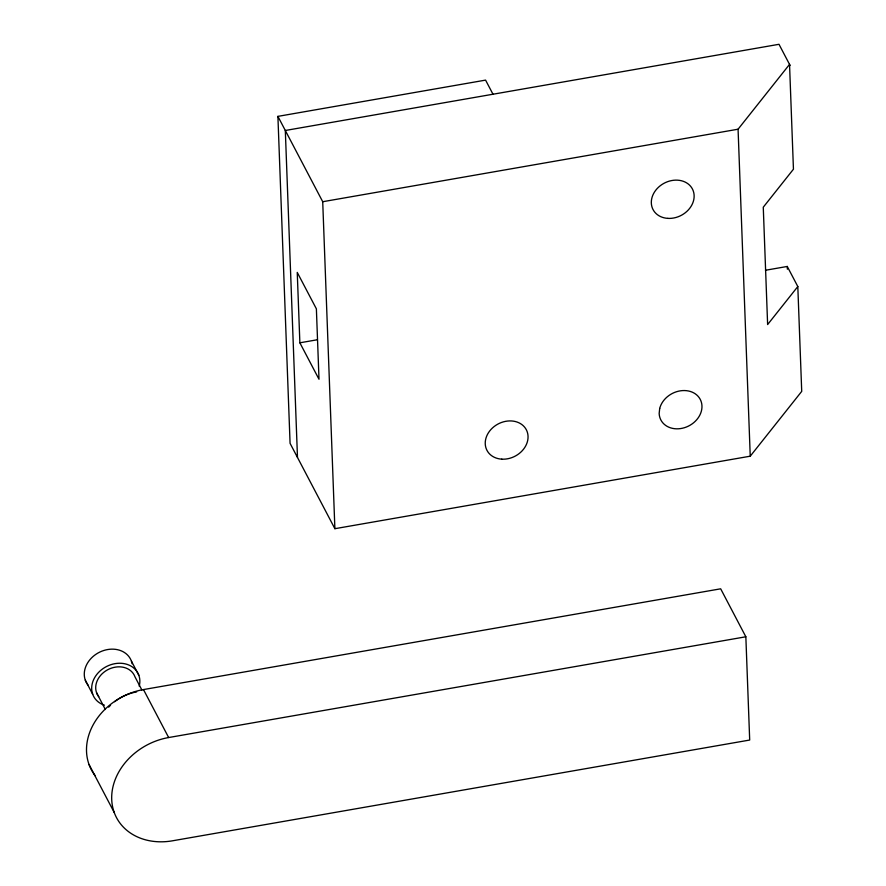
<?xml version="1.0" encoding="UTF-8"?>
<svg xmlns="http://www.w3.org/2000/svg" width="886" height="886" viewBox="0 0 886 886"><rect width="100%" height="100%" fill="white"/><g stroke="black" fill="none" stroke-linecap="round" stroke-linejoin="round"><path stroke-width="1.33" d="M492.993 94.226L485.583 80.117L277.905 116.376L290.076 443.354L334.886 528.698L750.243 456.19L738.071 129.212L789.537 64.39L793.446 169.204L763.267 207.213L767.63 324.553L797.81 286.543L787.266 266.453L765.471 270.263M750.243 456.19L801.719 391.368L797.81 286.543M277.905 116.376L322.714 201.72L738.071 129.212M299.867 342.804L319.004 379.252L316.38 308.849L297.242 272.401L299.867 342.804L317.254 339.77M95.378 775.926A61.112 50.059 -27.7 0 1 143.477 689.574L720.672 588.813L745.846 636.779L749.689 740.043L172.504 840.803A61.112 50.059 -27.7 0 1 111.714 799.449A61.112 50.059 -27.7 0 1 168.65 737.54L745.846 636.779M790.102 65.464L778.993 44.3L285.314 130.486L297.486 457.453M131.427 661.144L138.825 675.254M143.477 689.574L168.65 737.54M141.915 690.05L134.982 676.838A20.832 17.067 -27.7 0 0 107.483 669.86A20.832 17.067 -27.7 0 0 98.723 696.617M96.563 692.719L105.379 709.531M85.311 680.204L92.72 694.314M89.032 764.496L114.216 812.462M787.266 266.453L787.366 269.222M322.714 201.72L334.886 528.698M108.679 707.161A41.664 34.133 -27.7 0 1 110.528 705.267M114.615 701.712A41.664 34.133 -27.7 0 1 136.677 691.9M104.415 705.178A24.996 20.478 -27.7 0 1 93.617 679.662A24.996 20.478 -27.7 0 1 123.265 663.492A24.996 20.478 -27.7 0 1 139.235 686.185M87.902 684.878A24.996 20.478 -27.7 0 1 99.885 652.03A24.996 20.478 -27.7 0 1 132.136 663.747M659.705 408.446L659.162 413.43A22.216 18.207 -27.7 0 0 690.238 425.136A22.216 18.207 -27.7 0 0 693.782 392.908A22.216 18.207 -27.7 0 0 659.705 408.446M501.775 459.158A22.216 18.207 -27.7 0 0 527.137 431.593A22.216 18.207 -27.7 0 0 491.01 429.422A22.216 18.207 -27.7 0 0 501.775 459.158M667.856 218.377A22.216 18.207 -27.7 0 0 693.217 190.8A22.216 18.207 -27.7 0 0 657.091 188.64A22.216 18.207 -27.7 0 0 667.856 218.377"/></g></svg>
